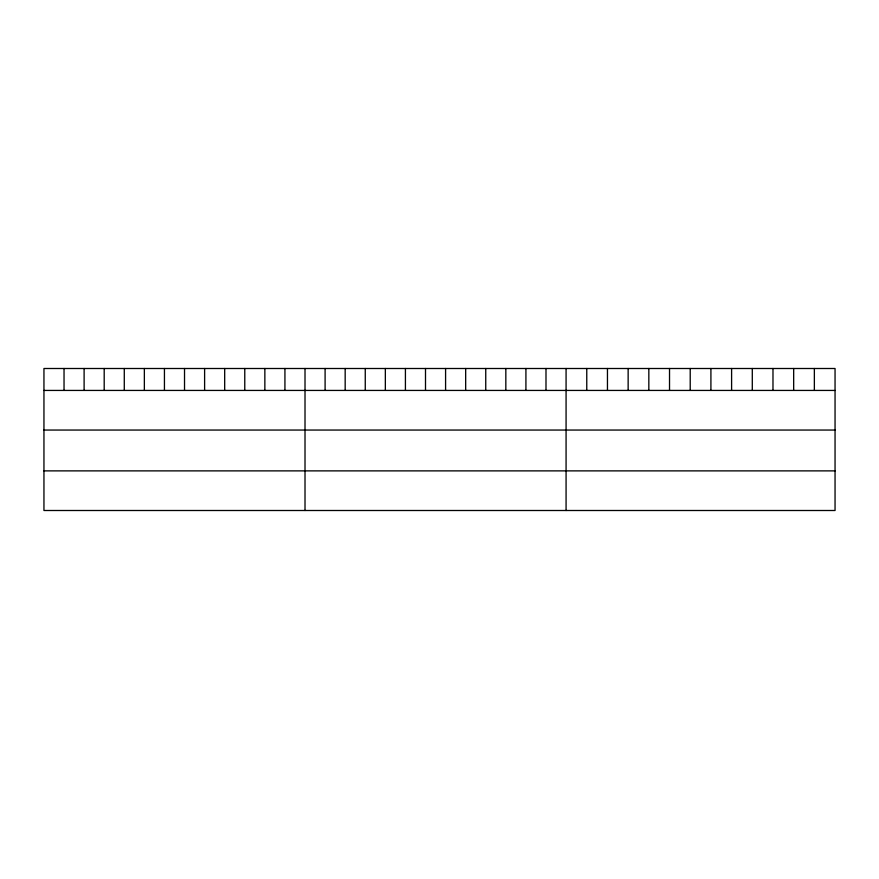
<?xml version="1.0" encoding="UTF-8"?>
<svg xmlns="http://www.w3.org/2000/svg" width="879" height="879" viewBox="0 0 879 879"><rect width="100%" height="100%" fill="white"/><g stroke="black" fill="none" stroke-linecap="round" stroke-linejoin="round"><path stroke-width="1.32" d="M835.05 390.43L835.05 510.501L43.95 510.501L43.95 368.499L835.05 368.499L835.05 390.43L43.95 390.43M43.95 430.051L835.05 430.051M43.95 470.88L835.05 470.88M814.361 368.499L814.361 390.43M793.671 368.499L793.671 390.43M772.982 368.499L772.982 390.43M752.292 368.499L752.292 390.43M731.603 368.499L731.603 390.43M710.913 368.499L710.913 390.43M690.213 368.499L690.213 390.43M669.523 368.499L669.523 390.43M648.834 368.499L648.834 390.43M628.144 368.499L628.144 390.43M607.455 368.499L607.455 390.43M586.765 368.499L586.765 390.43M566.076 368.499L566.076 510.501M545.991 368.499L545.991 390.43M525.917 368.499L525.917 390.43M505.832 368.499L505.832 390.43M485.746 368.499L485.746 390.43M465.672 368.499L465.672 390.43M445.587 368.499L445.587 390.43M425.502 368.499L425.502 390.43M405.417 368.499L405.417 390.43M385.343 368.499L385.343 390.43M365.257 368.499L365.257 390.43M345.172 368.499L345.172 390.43M325.098 368.499L325.098 390.43M305.013 368.499L305.013 510.501M284.928 368.499L284.928 390.43M264.854 368.499L264.854 390.43M244.769 368.499L244.769 390.43M224.683 368.499L224.683 390.43M204.609 368.499L204.609 390.43M184.524 368.499L184.524 390.43M164.439 368.499L164.439 390.43M144.354 368.499L144.354 390.43M124.28 368.499L124.28 390.43M104.194 368.499L104.194 390.43M84.109 368.499L84.109 390.43M64.035 368.499L64.035 390.43"/></g></svg>
